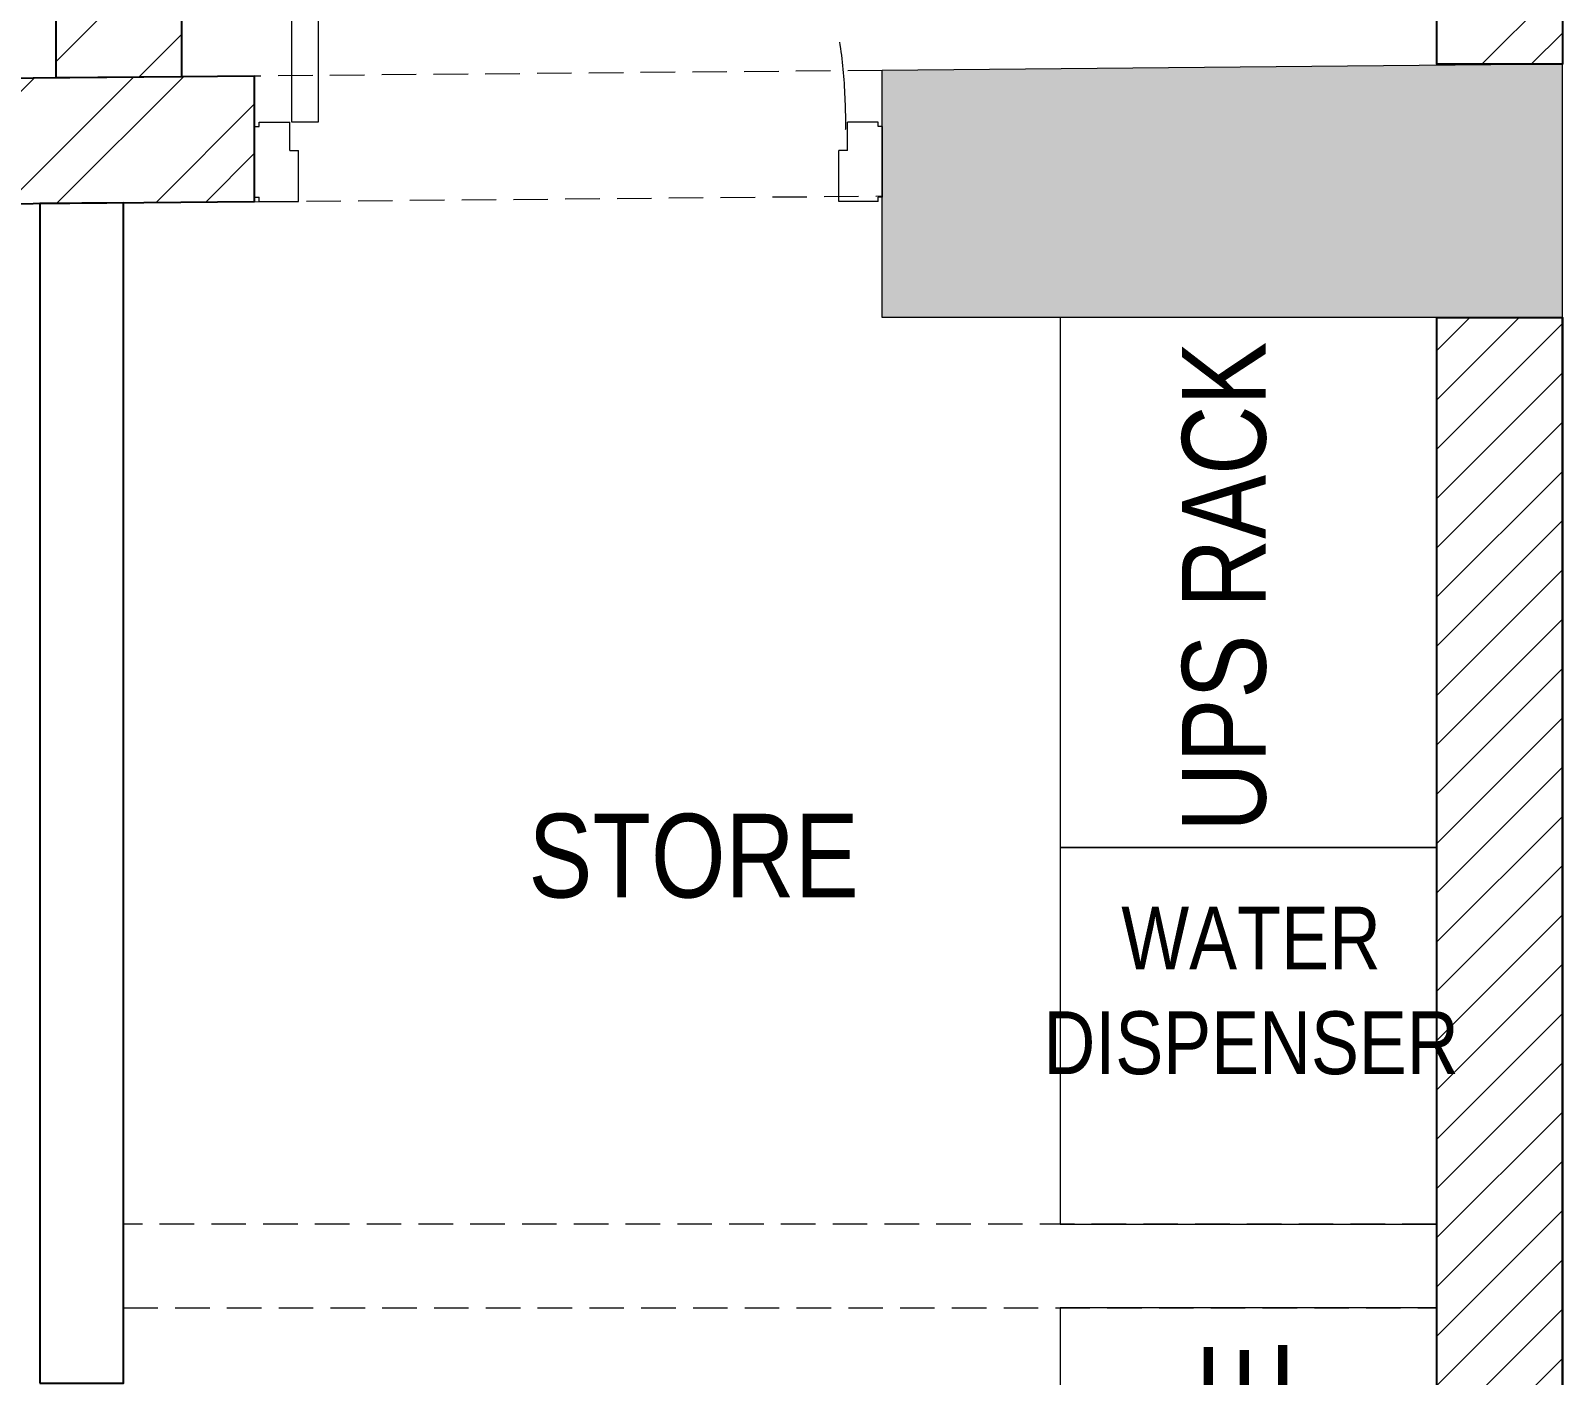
# Model space of a CAD drawing. Header units: feet. Extents: x 9413400 to 9419268, y -7061438 to -7048125.
# Drawn here: x 9417438 to 9419268, y -7051337 to -7049731 of the extents above; entities that cross this region are included whole.
import ezdxf

# ---------------------------------------------------------------- set-up
doc = ezdxf.new("R2010")
doc.units = ezdxf.units.FT
doc.header["$LTSCALE"] = 33
doc.header["$MEASUREMENT"] = 0
doc.linetypes.add('a_p6_plan_L18$0$HIDDEN', pattern=[0.375, 0.25, -0.125])
doc.linetypes.add('HIDDEN2', pattern=[4.7624999999999975, 3.174999999999998, -1.587499999999999])
for name, color, linetype, lineweight in [('A-COL', 243, 'Continuous', 9), ('column hatch', 5, 'Continuous', 0), ('Door', 2, 'Continuous', 13), ('LENS-DIM', 252, 'Continuous', 5), ('LENS-DOOR', 34, 'Continuous', 20), ('LENS-PARTITION', 21, 'Continuous', 25), ('LENS-TEXT', 31, 'Continuous', 5), ('LENS_CURTAIN', 5, 'a_p6_plan_L18$0$HIDDEN', 9), ('LK-FF&E WALL', 1, 'Continuous', 9), ('LN-HATCH', 251, 'Continuous', 0)]:
    doc.layers.add(name, color=color, linetype=linetype, lineweight=lineweight)
doc.layers.add('A-WALL', color=1, linetype='Continuous')
doc.styles.add('LK TXT', font='Gill Sans MT Condensed Regular.ttf', dxfattribs={"height": 100})

# ---------------------------------------------------------------- blocks, each defined once
blk = doc.blocks.new('*U36')
at = {"layer": 'LENS-DOOR'}
for p, q in [((548121.7424194189, 1779235.250802667), (548121.7424194121, 1778573.792470707)), ((548121.7424194189, 1779235.250802667), (548152.9924194244, 1779235.250802653)), ((548152.9924193986, 1778573.792470693), (548152.9924194244, 1779235.250802653)), ((547447.2632527449, 1778568.584137414), (547452.4715860604, 1778568.584137391)), ((547447.2632527215, 1778484.134138707), (547447.2632527449, 1778568.584137414)), ((547452.4715860653, 1778573.792470743), (547488.9299194093, 1778573.792470734)), ((547452.4715860604, 1778568.584137391), (547452.4715860653, 1778573.792470743)), ((547488.9299193954, 1778539.938304132), (547488.9299194093, 1778573.792470734)), ((548121.7424194121, 1778573.792470707), (548152.9924193986, 1778573.792470693)), ((548192.054919424, 1778573.792470725), (548155.5965860707, 1778573.792470693)), ((548155.5965860611, 1778539.938304095), (548155.5965860707, 1778573.792470693)), ((548192.0549194146, 1778568.584137372), (548192.054919424, 1778573.792470725)), ((548197.2632527373, 1778568.584137372), (548192.0549194146, 1778568.584137372)), ((548197.2632527256, 1778484.134138697), (548197.2632527373, 1778568.584137372)), ((547488.9299193954, 1778539.938304132), (547499.3465860662, 1778539.938304113)), ((547499.3465860639, 1778478.925805386), (547499.3465860662, 1778539.938304113)), ((548145.179919409, 1778478.925805326), (548145.179919395, 1778539.938304067)), ((548155.5965860611, 1778539.938304095), (548145.179919395, 1778539.938304067)), ((547447.2632527215, 1778484.134138707), (547452.4715860627, 1778484.134138707)), ((547452.4715860627, 1778478.925805396), (547452.4715860627, 1778484.134138707)), ((548192.0549194006, 1778478.925805345), (548192.0549194006, 1778484.134138698)), ((548197.2632527256, 1778484.134138697), (548192.0549194006, 1778484.134138698)), ((547452.4715860627, 1778478.925805396), (547499.3465860639, 1778478.925805386)), ((548192.0549194006, 1778478.925805345), (548145.179919409, 1778478.925805326))]:
    blk.add_line(p, q, dxfattribs=at)
at = {"layer": 'LENS-DOOR', "color": 7, "linetype": 'HIDDEN2'}
blk.add_ellipse((548152.9924193986, 1778573.792470693), major_axis=(-661.4583333306382, 0.003443102111827), ratio=0.9999999979146821, start_param=-1.570791121506941, end_param=0.0512086788949202, dxfattribs=at)
blk = doc.blocks.new('A$C65ba2408')
at = {"layer": 'column hatch'}
h = blk.add_hatch(color=8, dxfattribs=at)
h.dxf.hatch_style = 1
h.paths.add_polyline_path([(3477.075315490365, -3129.247516787611), (2892.822441935539, -3129.247516787611), (2892.822441935539, -3840.511884602718), (3477.075315490365, -3840.511884602718)])
h.paths.add_polyline_path([(3477.075315490365, 1316.154782061465), (2892.822441935539, 1316.154782061465), (2892.822441935539, 528.6835176954046), (3477.075315490365, 528.6835176954046)])
h.paths.add_polyline_path([(3477.075315490365, 4440.637540684082), (2994.431637331843, 4440.637540684082), (2994.431637331843, 3856.38466711808), (3477.075315490365, 3856.38466711808)])
h.paths.add_polyline_path([(3477.075315490365, 6826.046037752181), (2664.338408131153, 6818.657520412468), (2664.201752275229, 6523.62604643125), (3477.075315490365, 6523.62604643125)])
h.paths.add_polyline_path([(-1908.212040826678, 1290.752483212389), (-2312.235029324889, 1290.752483212389), (-2312.235029324889, 985.9248970048502), (-1908.212040826678, 985.9248970048502)])
h.paths.add_polyline_path([(-2060.625833928585, -3129.247516787611), (-2312.235029324889, -3129.247516787611), (-2312.235029324889, -3840.511884602718), (-2060.625833928585, -3840.511884602718)])
at = {"layer": 'LN-HATCH'}
h = blk.add_hatch(dxfattribs=at)
h.set_pattern_fill('ANSI32', color=256, scale=333, angle=180)
h.set_pattern_definition([(225, (0, 0), (88.29995930067012, -88.29995930067015), []), (225, (-58.866639435, 7.2e-15), (88.29995930067012, -88.29995930067015), [])])
h.paths.add_polyline_path([(1677.075315490365, 6809.682401389686), (1677.075315490365, 8472.351779082324), (3477.075315490365, 8472.351779082324), (3477.075315490365, 6826.046037752181), (3327.075315490365, 6826.046037752181), (3327.075315490365, 8322.351779082324), (1827.075315490365, 8322.351779082324), (1827.075315490365, 6811.046037753277)])
h = blk.add_hatch(dxfattribs=at)
h.set_pattern_fill('ANSI32', color=256, scale=333, angle=180)
h.set_pattern_definition([(225, (-11792219.15719212, 5498508.667322719), (88.29995930067012, -88.29995930067015), []), (225, (-11792278.02383156, 5498508.667322719), (88.29995930067012, -88.29995930067015), [])])
h.paths.add_polyline_path([(-2162.235029324889, 985.9248970048502), (-2312.235029324889, 985.9248970048502), (-2312.235029324889, -3129.247516787611), (-2162.235029324889, -3129.247516787611)])
h.paths.add_polyline_path([(1914.265687764798, 6661.832479282025), (1914.335169543992, 6811.839309153159), (682.1406378410755, 6800.637540684082), (-2390.5897879228, 6800.637540684082), (-2312.250189943239, 1290.752483212389), (-2162.235029324889, 1290.752483212389), (-2238.441925883293, 6650.637540684082), (428.7994534224272, 6650.637540684082), (682.8224419355392, 6650.637540684082)])
h = blk.add_hatch(dxfattribs=at)
h.set_pattern_fill('ANSI31', color=256, scale=333, angle=180)
h.set_pattern_definition([(225, (-11792219.15719212, 5498508.667322719), (29.43331976689004, -29.43331976689005), [])])
h.paths.add_polyline_path([(3427.075315490365, 6523.62604643125), (3327.075315490365, 6523.62604643125), (3327.075315490365, 4440.637540684082), (3427.075315490365, 4440.637540684082)])
h.paths.add_polyline_path([(3477.075315490365, 6523.62604643125), (3427.075315490365, 6523.62604643125), (3427.075315490365, 4440.637540684082), (3477.075315490365, 4440.637540684082)])
h.paths.add_polyline_path([(3427.075315490365, 3856.38466711808), (3327.075315490365, 3856.38466711808), (3327.075315490365, 1316.154782061465), (3427.075315490365, 1316.154782061465)])
h.paths.add_polyline_path([(3477.075315490365, 3856.38466711808), (3427.075315490365, 3856.38466711808), (3427.075315490365, 1316.154782061465), (3477.075315490365, 1316.154782061465)])
h.paths.add_polyline_path([(3427.075315490365, 528.6835176954046), (3327.075315490365, 528.6835176954046), (3327.075315490365, -3129.247516787611), (3427.075315490365, -3129.247516787611)])
h.paths.add_polyline_path([(3477.075315490365, 528.6835176954046), (3427.075315490365, 528.6835176954046), (3427.075315490365, -3129.247516787611), (3477.075315490365, -3129.247516787611)])
at = {"layer": 'A-COL'}
for p, q in [((2664.201752275229, 6523.62604643125), (2664.338408131153, 6818.657520412468)), ((3477.075315490365, 6826.046037752181), (2664.338408131153, 6818.657520412468)), ((3477.075315490365, 6523.62604643125), (3477.075315490365, 6826.046037752181)), ((2664.201752275229, 6668.650079869665), (2664.268926352263, 6668.650690543465)), ((3477.075315490365, 6523.62604643125), (2664.201752275229, 6523.62604643125))]:
    blk.add_line(p, q, dxfattribs=at)
at = {"layer": 'A-WALL'}
for p, q in [((1914.335169543992, 6811.839309153739), (682.1406378410755, 6800.637540684082)), ((1914.265687764798, 6661.832479282025), (1914.335169543992, 6811.839309153739)), ((1914.265687764797, 6661.832479282025), (682.8224419355392, 6650.637540684082)), ((3477.075315490365, 4440.637540684082), (3477.075315490365, 6523.62604643125))]:
    blk.add_line(p, q, dxfattribs=at)
for points in [[(1677.075315490365, 6809.682401389686), (1677.075315490365, 8472.351779082324), (3477.075315490365, 8472.351779082324), (3477.075315490365, 6826.046037752181), (3327.075315490365, 6826.046037752181), (3327.075315490365, 8322.351779082324), (1827.075315490365, 8322.351779082324), (1827.075315490365, 6811.046037753277)], [(3477.075315490365, 4440.637540684082), (3327.075315490365, 4440.637540684082), (3327.075315490365, 6523.62604643125), (3477.075315490365, 6523.62604643125)]]:
    blk.add_lwpolyline(points, close=True, dxfattribs=at)
at = {"layer": 'LENS_CURTAIN', "ltscale": 5}
blk.add_lwpolyline([(2664.338408131153, 6818.657520413395), (1914.335169543992, 6811.839309153739), (1914.265687764798, 6661.832479282027), (2664.268926351959, 6668.650690541605)], close=True, dxfattribs=at)
at = {"layer": 'Door', "xscale": -1}
blk.add_blockref('*U36', (550111.805117774, -1771816.906030965), dxfattribs=at)

msp = doc.modelspace()

# ---------------------------------------------------------------- linework, layer by layer
at = {"layer": 'LENS-PARTITION'}
msp.add_lwpolyline([(9417448.626683118, -7051346.518892747), (9417548.626683118, -7051346.518892747), (9417548.65769251, -7049936.693410843), (9417448.637588117, -7049937.602664043)], close=True, dxfattribs=at)
at = {"layer": 'LENS_CURTAIN', "ltscale": 5}
msp.add_lwpolyline([(9419118.153547116, -7051156.463908712), (9417548.629770348, -7051156.470373915), (9417548.629770348, -7051256.470373915), (9419118.153547116, -7051256.463908712)], close=True, dxfattribs=at)
at = {"layer": 'LK-FF&E WALL'}
for points in [[(9418668.153547116, -7050073.475402972), (9418668.153547116, -7050706.463908713), (9419118.153547116, -7050706.463908713), (9419118.153547116, -7050073.475402972)], [(9418668.153547116, -7051156.463908712), (9419118.153547116, -7051156.463908712), (9419118.153547116, -7050706.463908713), (9418668.153547116, -7050706.463908713)], [(9419118.153547116, -7052156.463908706), (9419118.153547116, -7051256.463908706), (9418668.153547116, -7051256.463908706), (9418668.153547116, -7052156.463908706)]]:
    msp.add_lwpolyline(points, close=True, dxfattribs=at)

# ---------------------------------------------------------------- block references
at = {"layer": 'LENS-DIM', "color": 2}
msp.add_blockref('A$C65ba2408', (9415791.078231625, -7056597.101449402), dxfattribs=at)

# ---------------------------------------------------------------- texts
at = {"layer": 'LENS-TEXT', "color": 0, "linetype": 'Continuous', "ltscale": 3, "char_height": 100, "attachment_point": 5, "rotation": 89.99999999999993, "style": 'LK TXT'}
for s, width, insert in [('UPS RACK', 1099.486866972408, (9418864.36498143, -7050395.212299032)), ('DINING TABLE', 783.9636358173434, (9418890.143700354, -7051693.895790371))]:
    msp.add_mtext_dynamic_manual_height_columns(s, width=width, gutter_width=0.9999999999999992, heights=[0], dxfattribs=dict(at, insert=insert))
at = {"layer": 'LENS-TEXT', "color": 0, "linetype": 'Continuous', "ltscale": 3, "attachment_point": 5, "style": 'LK TXT'}
for s, width, gutter_width, insert, char_height in [('STORE', 783.9636358173434, 0.9999999999999992, (9418229.891530452, -7050717.06504306), 100), ('WATER \\PDISPENSER', 264.1621858484572, 0.7499999999999996, (9418896.160238925, -7050877.889294441), 75)]:
    msp.add_mtext_dynamic_manual_height_columns(s, width=width, gutter_width=gutter_width, heights=[0], dxfattribs=dict(at, insert=insert, char_height=char_height))

doc.saveas('drawing.dxf')
